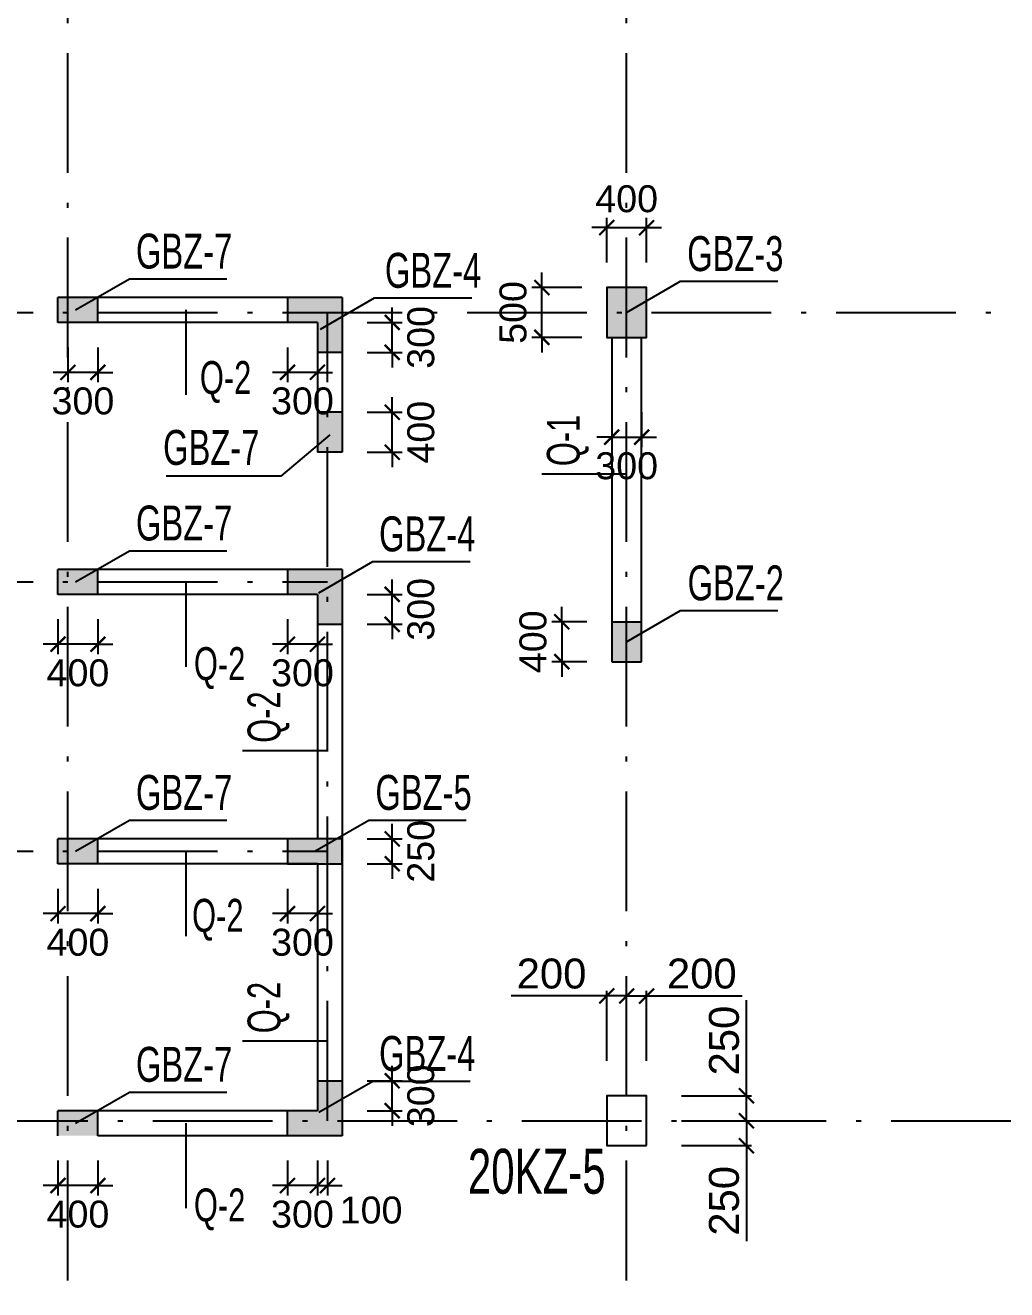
# Model space of a CAD drawing. Header units: millimetres. Extents: x -3831 to 465700, y 39900 to 106100.
# Drawn here: x 438072 to 447909, y 80756 to 93428 of the extents above; entities that cross this region are included whole.
import ezdxf

# ---------------------------------------------------------------- set-up
doc = ezdxf.new("R2010")
doc.units = ezdxf.units.MM
doc.linetypes.add('线型2', pattern=[1850, 1200, -300, 50, -300])
for name, color, linetype in [('BZ-name', 160, 'Continuous'), ('column_dim', 90, 'Continuous'), ('DOTE', 10, '线型2'), ('WALL-Beam', 80, 'Continuous'), ('wall_dim', 60, 'Continuous'), ('WALL_INFO', 130, 'Continuous')]:
    doc.layers.add(name, color=color, linetype=linetype)
for name, color, linetype, lineweight in [('S_Cl', 2, 'Continuous', 25), ('S_ColumFocus', 2, 'Continuous', 9), ('S_ConcWall', 3, 'Continuous', 25)]:
    doc.layers.add(name, color=color, linetype=linetype, lineweight=lineweight)
doc.styles.get("Standard").update_dxf_attribs({"font": 'arial.ttf'})
doc.styles.add('xxxx', font='RIF.ttf')
doc.dimstyles.new('ISO-25', dxfattribs={"dimtxt": 2.5, "dimasz": 2.5, "dimexe": 1.25, "dimexo": 0.625, "dimtad": 1, "dimtxsty": 'Standard', "dimcen": 2.5, "dimadec": 0, "dimazin": 0, "dimtfac": 1, "dimtmove": 0, "dimatfit": 3, "dimfxl": 1, "dimarcsym": 0})

# ---------------------------------------------------------------- blocks, each defined once
blk = doc.blocks.new('_ArchTick')
at = {"color": 0, "linetype": 'ByBlock', "const_width": 0.15}
blk.add_lwpolyline([(-0.5, -0.5), (0.5, 0.5)], dxfattribs=at)
blk = doc.blocks.new('*D358')
at = {"layer": 'Defpoints', "color": 0, "transparency": 16777216}
for p in [(440700, 82300), (441000, 82300), (440700, 81800)]:
    blk.add_point(p, dxfattribs=at)
at = {"layer": 'wall_dim', "color": 0, "lineweight": -2, "transparency": 16777216}
for p, q in [((440700, 82050), (440700, 81701)), ((441000, 82050), (441000, 81701)), ((440700, 81800), (440550, 81800)), ((441000, 81800), (440700, 81800)), ((441000, 81800), (441150, 81800))]:
    blk.add_line(p, q, dxfattribs=at)
at = {"layer": 'wall_dim', "color": 0, "lineweight": -2, "transparency": 16777216, "xscale": 150, "yscale": 150, "zscale": 150}
blk.add_blockref('_ArchTick', (440700, 81800), dxfattribs=at)
at = {"layer": 'wall_dim', "color": 0, "lineweight": -2, "transparency": 16777216, "xscale": 150, "yscale": 150, "zscale": 150, "rotation": 180}
blk.add_blockref('_ArchTick', (441000, 81800), dxfattribs=at)
at = {"layer": 'wall_dim', "color": 7, "transparency": 16777216, "insert": (440850, 81512.053206), "char_height": 270, "attachment_point": 5}
blk.add_mtext('300', dxfattribs=at)
blk = doc.blocks.new('*D359')
at = {"layer": 'Defpoints', "color": 0, "transparency": 16777216}
for p in [(441250, 82850), (441750, 82850), (441250, 82550)]:
    blk.add_point(p, dxfattribs=at)
at = {"layer": 'wall_dim', "color": 0, "lineweight": -2, "transparency": 16777216}
for p, q in [((441750, 82850), (441750, 83000)), ((441500, 82850), (441849, 82850)), ((441750, 82550), (441750, 82850)), ((441500, 82550), (441849, 82550)), ((441750, 82550), (441750, 82400))]:
    blk.add_line(p, q, dxfattribs=at)
at = {"layer": 'wall_dim', "color": 0, "lineweight": -2, "transparency": 16777216, "xscale": 150, "yscale": 150, "zscale": 150}
for p, rotation in [((441750, 82850), 270), ((441750, 82550), 90)]:
    blk.add_blockref('_ArchTick', p, dxfattribs=dict(at, rotation=rotation))
at = {"layer": 'wall_dim', "color": 7, "transparency": 16777216, "insert": (442037.946794, 82700), "char_height": 270, "attachment_point": 5, "rotation": 90}
blk.add_mtext('300', dxfattribs=at)
blk = doc.blocks.new('*D360')
at = {"layer": 'Defpoints', "color": 0, "transparency": 16777216}
for p in [(441250, 85275), (441750, 85275), (441250, 85025)]:
    blk.add_point(p, dxfattribs=at)
at = {"layer": 'wall_dim', "color": 0, "lineweight": -2, "transparency": 16777216}
for p, q in [((441750, 85275), (441750, 85425)), ((441500, 85275), (441849, 85275)), ((441750, 85025), (441750, 85275)), ((441500, 85025), (441849, 85025)), ((441750, 85025), (441750, 84875))]:
    blk.add_line(p, q, dxfattribs=at)
at = {"layer": 'wall_dim', "color": 0, "lineweight": -2, "transparency": 16777216, "xscale": 150, "yscale": 150, "zscale": 150}
for p, rotation in [((441750, 85275), 270), ((441750, 85025), 90)]:
    blk.add_blockref('_ArchTick', p, dxfattribs=dict(at, rotation=rotation))
at = {"layer": 'wall_dim', "color": 7, "transparency": 16777216, "insert": (442038, 85150), "char_height": 270, "attachment_point": 5, "rotation": 90}
blk.add_mtext('250', dxfattribs=at)
blk = doc.blocks.new('*D361')
at = {"layer": 'Defpoints', "color": 0, "transparency": 16777216}
for p in [(440700, 85025), (441000, 85025), (440700, 84525)]:
    blk.add_point(p, dxfattribs=at)
at = {"layer": 'wall_dim', "color": 0, "lineweight": -2, "transparency": 16777216}
for p, q in [((440700, 84775), (440700, 84426)), ((441000, 84775), (441000, 84426)), ((440700, 84525), (440550, 84525)), ((441000, 84525), (440700, 84525)), ((441000, 84525), (441150, 84525))]:
    blk.add_line(p, q, dxfattribs=at)
at = {"layer": 'wall_dim', "color": 0, "lineweight": -2, "transparency": 16777216, "xscale": 150, "yscale": 150, "zscale": 150}
blk.add_blockref('_ArchTick', (440700, 84525), dxfattribs=at)
at = {"layer": 'wall_dim', "color": 0, "lineweight": -2, "transparency": 16777216, "xscale": 150, "yscale": 150, "zscale": 150, "rotation": 180}
blk.add_blockref('_ArchTick', (441000, 84525), dxfattribs=at)
at = {"layer": 'wall_dim', "color": 7, "transparency": 16777216, "insert": (440850, 84237.053206), "char_height": 270, "attachment_point": 5}
blk.add_mtext('300', dxfattribs=at)
blk = doc.blocks.new('*D362')
at = {"layer": 'Defpoints', "color": 0, "transparency": 16777216}
for p in [(438400, 85025), (438800, 85025), (438400, 84525)]:
    blk.add_point(p, dxfattribs=at)
at = {"layer": 'wall_dim', "color": 0, "lineweight": -2, "transparency": 16777216}
for p, q in [((438400, 84775), (438400, 84426)), ((438800, 84775), (438800, 84426)), ((438400, 84525), (438250, 84525)), ((438800, 84525), (438400, 84525)), ((438800, 84525), (438950, 84525))]:
    blk.add_line(p, q, dxfattribs=at)
at = {"layer": 'wall_dim', "color": 0, "lineweight": -2, "transparency": 16777216, "xscale": 150, "yscale": 150, "zscale": 150}
blk.add_blockref('_ArchTick', (438400, 84525), dxfattribs=at)
at = {"layer": 'wall_dim', "color": 0, "lineweight": -2, "transparency": 16777216, "xscale": 150, "yscale": 150, "zscale": 150, "rotation": 180}
blk.add_blockref('_ArchTick', (438800, 84525), dxfattribs=at)
at = {"layer": 'wall_dim', "color": 7, "transparency": 16777216, "insert": (438600, 84237), "char_height": 270, "attachment_point": 5}
blk.add_mtext('400', dxfattribs=at)
blk = doc.blocks.new('*D328')
at = {"layer": 'Defpoints', "color": 0, "transparency": 16777216}
for p in [(438400, 82300), (438800, 82300), (438400, 81800)]:
    blk.add_point(p, dxfattribs=at)
at = {"layer": 'wall_dim', "color": 0, "lineweight": -2, "transparency": 16777216}
for p, q in [((438400, 82050), (438400, 81701)), ((438800, 82050), (438800, 81701)), ((438400, 81800), (438250, 81800)), ((438800, 81800), (438400, 81800)), ((438800, 81800), (438950, 81800))]:
    blk.add_line(p, q, dxfattribs=at)
at = {"layer": 'wall_dim', "color": 0, "lineweight": -2, "transparency": 16777216, "xscale": 150, "yscale": 150, "zscale": 150}
blk.add_blockref('_ArchTick', (438400, 81800), dxfattribs=at)
at = {"layer": 'wall_dim', "color": 0, "lineweight": -2, "transparency": 16777216, "xscale": 150, "yscale": 150, "zscale": 150, "rotation": 180}
blk.add_blockref('_ArchTick', (438800, 81800), dxfattribs=at)
at = {"layer": 'wall_dim', "color": 7, "transparency": 16777216, "insert": (438600, 81512), "char_height": 270, "attachment_point": 5}
blk.add_mtext('400', dxfattribs=at)
blk = doc.blocks.new('*D329')
at = {"layer": 'Defpoints', "color": 0, "transparency": 16777216}
for p in [(438400, 87725), (438800, 87725), (438400, 87225)]:
    blk.add_point(p, dxfattribs=at)
at = {"layer": 'wall_dim', "color": 0, "lineweight": -2, "transparency": 16777216}
for p, q in [((438400, 87475), (438400, 87126)), ((438800, 87475), (438800, 87126)), ((438400, 87225), (438250, 87225)), ((438800, 87225), (438400, 87225)), ((438800, 87225), (438950, 87225))]:
    blk.add_line(p, q, dxfattribs=at)
at = {"layer": 'wall_dim', "color": 0, "lineweight": -2, "transparency": 16777216, "xscale": 150, "yscale": 150, "zscale": 150}
blk.add_blockref('_ArchTick', (438400, 87225), dxfattribs=at)
at = {"layer": 'wall_dim', "color": 0, "lineweight": -2, "transparency": 16777216, "xscale": 150, "yscale": 150, "zscale": 150, "rotation": 180}
blk.add_blockref('_ArchTick', (438800, 87225), dxfattribs=at)
at = {"layer": 'wall_dim', "color": 7, "transparency": 16777216, "insert": (438600, 86937), "char_height": 270, "attachment_point": 5}
blk.add_mtext('400', dxfattribs=at)
blk = doc.blocks.new('*D330')
at = {"layer": 'Defpoints', "color": 0, "transparency": 16777216}
for p in [(441250, 87725), (441750, 87725), (441250, 87425)]:
    blk.add_point(p, dxfattribs=at)
at = {"layer": 'wall_dim', "color": 0, "lineweight": -2, "transparency": 16777216}
for p, q in [((441750, 87725), (441750, 87875)), ((441500, 87725), (441849, 87725)), ((441750, 87425), (441750, 87725)), ((441500, 87425), (441849, 87425)), ((441750, 87425), (441750, 87275))]:
    blk.add_line(p, q, dxfattribs=at)
at = {"layer": 'wall_dim', "color": 0, "lineweight": -2, "transparency": 16777216, "xscale": 150, "yscale": 150, "zscale": 150}
for p, rotation in [((441750, 87725), 270), ((441750, 87425), 90)]:
    blk.add_blockref('_ArchTick', p, dxfattribs=dict(at, rotation=rotation))
at = {"layer": 'wall_dim', "color": 7, "transparency": 16777216, "insert": (442037.946794, 87575), "char_height": 270, "attachment_point": 5, "rotation": 90}
blk.add_mtext('300', dxfattribs=at)
blk = doc.blocks.new('*D331')
at = {"layer": 'Defpoints', "color": 0, "transparency": 16777216}
for p in [(440700, 87725), (441000, 87725), (440700, 87225)]:
    blk.add_point(p, dxfattribs=at)
at = {"layer": 'wall_dim', "color": 0, "lineweight": -2, "transparency": 16777216}
for p, q in [((440700, 87475), (440700, 87126)), ((441000, 87475), (441000, 87126)), ((440700, 87225), (440550, 87225)), ((441000, 87225), (440700, 87225)), ((441000, 87225), (441150, 87225))]:
    blk.add_line(p, q, dxfattribs=at)
at = {"layer": 'wall_dim', "color": 0, "lineweight": -2, "transparency": 16777216, "xscale": 150, "yscale": 150, "zscale": 150}
blk.add_blockref('_ArchTick', (440700, 87225), dxfattribs=at)
at = {"layer": 'wall_dim', "color": 0, "lineweight": -2, "transparency": 16777216, "xscale": 150, "yscale": 150, "zscale": 150, "rotation": 180}
blk.add_blockref('_ArchTick', (441000, 87225), dxfattribs=at)
at = {"layer": 'wall_dim', "color": 7, "transparency": 16777216, "insert": (440850, 86937.053206), "char_height": 270, "attachment_point": 5}
blk.add_mtext('300', dxfattribs=at)
blk = doc.blocks.new('*D344')
at = {"layer": 'Defpoints', "color": 0, "transparency": 16777216}
for p in [(441000, 82300), (441100, 82300), (441100, 81800)]:
    blk.add_point(p, dxfattribs=at)
at = {"layer": 'wall_dim', "color": 0, "lineweight": -2, "transparency": 16777216}
for p, q in [((441000, 82050), (441000, 81701)), ((441100, 82050), (441100, 81701)), ((441000, 81800), (440850, 81800)), ((441000, 81800), (441100, 81800)), ((441100, 81800), (441250, 81800))]:
    blk.add_line(p, q, dxfattribs=at)
at = {"layer": 'wall_dim', "color": 0, "lineweight": -2, "transparency": 16777216, "xscale": 150, "yscale": 150, "zscale": 150}
blk.add_blockref('_ArchTick', (441000, 81800), dxfattribs=at)
at = {"layer": 'wall_dim', "color": 0, "lineweight": -2, "transparency": 16777216, "xscale": 150, "yscale": 150, "zscale": 150, "rotation": 180}
blk.add_blockref('_ArchTick', (441100, 81800), dxfattribs=at)
at = {"layer": 'wall_dim', "color": 7, "transparency": 16777216, "insert": (441538, 81553), "char_height": 270, "attachment_point": 5}
blk.add_mtext('100', dxfattribs=at)
blk = doc.blocks.new('*D434')
at = {"layer": 'Defpoints', "color": 0, "transparency": 16777216}
for p in [(444300, 91400), (443900, 90800), (444300, 90800)]:
    blk.add_point(p, dxfattribs=at)
at = {"layer": 'wall_dim', "color": 0, "lineweight": -2, "transparency": 16777216}
for p, q in [((443900, 91050), (443900, 91499)), ((444300, 91050), (444300, 91499)), ((443900, 91400), (443750, 91400)), ((443900, 91400), (444300, 91400)), ((444300, 91400), (444450, 91400))]:
    blk.add_line(p, q, dxfattribs=at)
at = {"layer": 'wall_dim', "color": 0, "lineweight": -2, "transparency": 16777216, "xscale": 150, "yscale": 150, "zscale": 150}
blk.add_blockref('_ArchTick', (443900, 91400), dxfattribs=at)
at = {"layer": 'wall_dim', "color": 0, "lineweight": -2, "transparency": 16777216, "xscale": 150, "yscale": 150, "zscale": 150, "rotation": 180}
blk.add_blockref('_ArchTick', (444300, 91400), dxfattribs=at)
at = {"layer": 'wall_dim', "color": 7, "transparency": 16777216, "insert": (444100, 91688), "char_height": 270, "attachment_point": 5}
blk.add_mtext('400', dxfattribs=at)
blk = doc.blocks.new('*D435')
at = {"layer": 'Defpoints', "color": 0, "transparency": 16777216}
for p in [(443250, 90800), (443900, 90800), (443900, 90300)]:
    blk.add_point(p, dxfattribs=at)
at = {"layer": 'wall_dim', "color": 0, "lineweight": -2, "transparency": 16777216}
for p, q in [((443250, 90800), (443250, 90950)), ((443650, 90800), (443151, 90800)), ((443250, 90300), (443250, 90800)), ((443650, 90300), (443151, 90300)), ((443250, 90300), (443250, 90150))]:
    blk.add_line(p, q, dxfattribs=at)
at = {"layer": 'wall_dim', "color": 0, "lineweight": -2, "transparency": 16777216, "xscale": 150, "yscale": 150, "zscale": 150}
for p, rotation in [((443250, 90800), 270), ((443250, 90300), 90)]:
    blk.add_blockref('_ArchTick', p, dxfattribs=dict(at, rotation=rotation))
at = {"layer": 'wall_dim', "color": 7, "transparency": 16777216, "insert": (442962, 90550), "char_height": 270, "attachment_point": 5, "rotation": 90}
blk.add_mtext('500', dxfattribs=at)
blk = doc.blocks.new('*D436')
at = {"layer": 'Defpoints', "color": 0, "transparency": 16777216}
for p in [(443950, 89800), (444250, 89800), (444250, 89300)]:
    blk.add_point(p, dxfattribs=at)
at = {"layer": 'wall_dim', "color": 0, "lineweight": -2, "transparency": 16777216}
for p, q in [((443950, 89550), (443950, 89201)), ((444250, 89550), (444250, 89201)), ((443950, 89300), (443800, 89300)), ((443950, 89300), (444250, 89300)), ((444250, 89300), (444400, 89300))]:
    blk.add_line(p, q, dxfattribs=at)
at = {"layer": 'wall_dim', "color": 0, "lineweight": -2, "transparency": 16777216, "xscale": 150, "yscale": 150, "zscale": 150}
blk.add_blockref('_ArchTick', (443950, 89300), dxfattribs=at)
at = {"layer": 'wall_dim', "color": 0, "lineweight": -2, "transparency": 16777216, "xscale": 150, "yscale": 150, "zscale": 150, "rotation": 180}
blk.add_blockref('_ArchTick', (444250, 89300), dxfattribs=at)
at = {"layer": 'wall_dim', "color": 7, "transparency": 16777216, "insert": (444100, 89012.053206), "char_height": 270, "attachment_point": 5}
blk.add_mtext('300', dxfattribs=at)
blk = doc.blocks.new('*D437')
at = {"layer": 'Defpoints', "color": 0, "transparency": 16777216}
for p in [(443950, 87450), (443450, 87050), (443950, 87050)]:
    blk.add_point(p, dxfattribs=at)
at = {"layer": 'wall_dim', "color": 0, "lineweight": -2, "transparency": 16777216}
for p, q in [((443450, 87450), (443450, 87600)), ((443700, 87450), (443351, 87450)), ((443450, 87450), (443450, 87050)), ((443700, 87050), (443351, 87050)), ((443450, 87050), (443450, 86900))]:
    blk.add_line(p, q, dxfattribs=at)
at = {"layer": 'wall_dim', "color": 0, "lineweight": -2, "transparency": 16777216, "xscale": 150, "yscale": 150, "zscale": 150}
for p, rotation in [((443450, 87450), 270), ((443450, 87050), 90)]:
    blk.add_blockref('_ArchTick', p, dxfattribs=dict(at, rotation=rotation))
at = {"layer": 'wall_dim', "color": 7, "transparency": 16777216, "insert": (443162, 87250), "char_height": 270, "attachment_point": 5, "rotation": 90}
blk.add_mtext('400', dxfattribs=at)
blk = doc.blocks.new('*D966')
at = {"layer": 'Defpoints', "color": 0, "transparency": 16777216}
for p in [(438500, 90450), (438800, 90450), (438500, 89950)]:
    blk.add_point(p, dxfattribs=at)
at = {"layer": 'wall_dim', "color": 0, "lineweight": -2, "transparency": 16777216}
for p, q in [((438500, 90200), (438500, 89851)), ((438800, 90200), (438800, 89851)), ((438500, 89950), (438350, 89950)), ((438800, 89950), (438500, 89950)), ((438800, 89950), (438950, 89950))]:
    blk.add_line(p, q, dxfattribs=at)
at = {"layer": 'wall_dim', "color": 0, "lineweight": -2, "transparency": 16777216, "xscale": 150, "yscale": 150, "zscale": 150}
blk.add_blockref('_ArchTick', (438500, 89950), dxfattribs=at)
at = {"layer": 'wall_dim', "color": 0, "lineweight": -2, "transparency": 16777216, "xscale": 150, "yscale": 150, "zscale": 150, "rotation": 180}
blk.add_blockref('_ArchTick', (438800, 89950), dxfattribs=at)
at = {"layer": 'wall_dim', "color": 7, "transparency": 16777216, "insert": (438650, 89662.053206), "char_height": 270, "attachment_point": 5}
blk.add_mtext('300', dxfattribs=at)
blk = doc.blocks.new('*D967')
at = {"layer": 'Defpoints', "color": 0, "transparency": 16777216}
for p in [(441250, 90450), (441750, 90450), (441250, 90150)]:
    blk.add_point(p, dxfattribs=at)
at = {"layer": 'wall_dim', "color": 0, "lineweight": -2, "transparency": 16777216}
for p, q in [((441750, 90450), (441750, 90600)), ((441500, 90450), (441849, 90450)), ((441750, 90150), (441750, 90450)), ((441500, 90150), (441849, 90150)), ((441750, 90150), (441750, 90000))]:
    blk.add_line(p, q, dxfattribs=at)
at = {"layer": 'wall_dim', "color": 0, "lineweight": -2, "transparency": 16777216, "xscale": 150, "yscale": 150, "zscale": 150}
for p, rotation in [((441750, 90450), 270), ((441750, 90150), 90)]:
    blk.add_blockref('_ArchTick', p, dxfattribs=dict(at, rotation=rotation))
at = {"layer": 'wall_dim', "color": 7, "transparency": 16777216, "insert": (442037.946794, 90300), "char_height": 270, "attachment_point": 5, "rotation": 90}
blk.add_mtext('300', dxfattribs=at)
blk = doc.blocks.new('*D968')
at = {"layer": 'Defpoints', "color": 0, "transparency": 16777216}
for p in [(440700, 90450), (441000, 90450), (440700, 89950)]:
    blk.add_point(p, dxfattribs=at)
at = {"layer": 'wall_dim', "color": 0, "lineweight": -2, "transparency": 16777216}
for p, q in [((440700, 90200), (440700, 89851)), ((441000, 90200), (441000, 89851)), ((440700, 89950), (440550, 89950)), ((441000, 89950), (440700, 89950)), ((441000, 89950), (441150, 89950))]:
    blk.add_line(p, q, dxfattribs=at)
at = {"layer": 'wall_dim', "color": 0, "lineweight": -2, "transparency": 16777216, "xscale": 150, "yscale": 150, "zscale": 150}
blk.add_blockref('_ArchTick', (440700, 89950), dxfattribs=at)
at = {"layer": 'wall_dim', "color": 0, "lineweight": -2, "transparency": 16777216, "xscale": 150, "yscale": 150, "zscale": 150, "rotation": 180}
blk.add_blockref('_ArchTick', (441000, 89950), dxfattribs=at)
at = {"layer": 'wall_dim', "color": 7, "transparency": 16777216, "insert": (440850, 89662.053206), "char_height": 270, "attachment_point": 5}
blk.add_mtext('300', dxfattribs=at)
blk = doc.blocks.new('*D969')
at = {"layer": 'Defpoints', "color": 0, "transparency": 16777216}
for p in [(441250, 89550), (441750, 89550), (441250, 89150)]:
    blk.add_point(p, dxfattribs=at)
at = {"layer": 'wall_dim', "color": 0, "lineweight": -2, "transparency": 16777216}
for p, q in [((441750, 89550), (441750, 89700)), ((441500, 89550), (441849, 89550)), ((441750, 89150), (441750, 89550)), ((441500, 89150), (441849, 89150)), ((441750, 89150), (441750, 89000))]:
    blk.add_line(p, q, dxfattribs=at)
at = {"layer": 'wall_dim', "color": 0, "lineweight": -2, "transparency": 16777216, "xscale": 150, "yscale": 150, "zscale": 150}
for p, rotation in [((441750, 89550), 270), ((441750, 89150), 90)]:
    blk.add_blockref('_ArchTick', p, dxfattribs=dict(at, rotation=rotation))
at = {"layer": 'wall_dim', "color": 7, "transparency": 16777216, "insert": (442038, 89350), "char_height": 270, "attachment_point": 5, "rotation": 90}
blk.add_mtext('400', dxfattribs=at)
blk = doc.blocks.new('*D2200')
at = {"layer": 'column_dim', "color": 0, "lineweight": -2, "transparency": 16777216}
for p, q in [((444650, 82450), (445350, 82450)), ((445300, 82450), (445300, 82200)), ((444650, 82200), (445350, 82200)), ((445300, 82200), (445300, 81243))]:
    blk.add_line(p, q, dxfattribs=at)
at = {"layer": 'Defpoints', "color": 0, "transparency": 16777216}
for p in [(444300, 82450), (445300, 82450), (444300, 82200)]:
    blk.add_point(p, dxfattribs=at)
at = {"layer": 'column_dim', "color": 0, "lineweight": -2, "transparency": 16777216, "xscale": 150, "yscale": 150, "zscale": 150}
for p, rotation in [((445300, 82450), 90), ((445300, 82200), 270)]:
    blk.add_blockref('_ArchTick', p, dxfattribs=dict(at, rotation=rotation))
at = {"layer": 'column_dim', "color": 7, "transparency": 16777216, "insert": (445077, 81647), "char_height": 300, "attachment_point": 5, "rotation": 90}
blk.add_mtext('250', dxfattribs=at)
blk = doc.blocks.new('*D2201')
at = {"layer": 'column_dim', "color": 0, "lineweight": -2, "transparency": 16777216}
for p, q in [((445300, 82700), (445300, 83657)), ((444650, 82700), (445350, 82700)), ((445300, 82450), (445300, 82700)), ((444650, 82450), (445350, 82450))]:
    blk.add_line(p, q, dxfattribs=at)
at = {"layer": 'Defpoints', "color": 0, "transparency": 16777216}
for p in [(444300, 82700), (444300, 82450), (445300, 82450)]:
    blk.add_point(p, dxfattribs=at)
at = {"layer": 'column_dim', "color": 0, "lineweight": -2, "transparency": 16777216, "xscale": 150, "yscale": 150, "zscale": 150}
for p, rotation in [((445300, 82700), 90), ((445300, 82450), 270)]:
    blk.add_blockref('_ArchTick', p, dxfattribs=dict(at, rotation=rotation))
at = {"layer": 'column_dim', "color": 7, "transparency": 16777216, "insert": (445077, 83253), "char_height": 300, "attachment_point": 5, "rotation": 90}
blk.add_mtext('250', dxfattribs=at)
blk = doc.blocks.new('*D2202')
at = {"layer": 'column_dim', "color": 0, "lineweight": -2, "transparency": 16777216}
for p, q in [((444100, 83050), (444100, 83750)), ((444100, 83700), (444300, 83700)), ((444300, 83050), (444300, 83750)), ((444300, 83700), (445257, 83700))]:
    blk.add_line(p, q, dxfattribs=at)
at = {"layer": 'Defpoints', "color": 0, "transparency": 16777216}
for p in [(444100, 83700), (444100, 82700), (444300, 82700)]:
    blk.add_point(p, dxfattribs=at)
at = {"layer": 'column_dim', "color": 0, "lineweight": -2, "transparency": 16777216, "xscale": 150, "yscale": 150, "zscale": 150, "rotation": 180}
blk.add_blockref('_ArchTick', (444100, 83700), dxfattribs=at)
at = {"layer": 'column_dim', "color": 0, "lineweight": -2, "transparency": 16777216, "xscale": 150, "yscale": 150, "zscale": 150}
blk.add_blockref('_ArchTick', (444300, 83700), dxfattribs=at)
at = {"layer": 'column_dim', "color": 7, "transparency": 16777216, "insert": (444853, 83923), "char_height": 300, "attachment_point": 5}
blk.add_mtext('200', dxfattribs=at)
blk = doc.blocks.new('*D2203')
at = {"layer": 'column_dim', "color": 0, "lineweight": -2, "transparency": 16777216}
for p, q in [((443900, 83700), (442943, 83700)), ((443900, 83050), (443900, 83750)), ((444100, 83700), (443900, 83700)), ((444100, 83050), (444100, 83750))]:
    blk.add_line(p, q, dxfattribs=at)
at = {"layer": 'Defpoints', "color": 0, "transparency": 16777216}
for p in [(444100, 83700), (443900, 82700), (444100, 82700)]:
    blk.add_point(p, dxfattribs=at)
at = {"layer": 'column_dim', "color": 0, "lineweight": -2, "transparency": 16777216, "xscale": 150, "yscale": 150, "zscale": 150, "rotation": 180}
blk.add_blockref('_ArchTick', (443900, 83700), dxfattribs=at)
at = {"layer": 'column_dim', "color": 0, "lineweight": -2, "transparency": 16777216, "xscale": 150, "yscale": 150, "zscale": 150}
blk.add_blockref('_ArchTick', (444100, 83700), dxfattribs=at)
at = {"layer": 'column_dim', "color": 7, "transparency": 16777216, "insert": (443347, 83923), "char_height": 300, "attachment_point": 5}
blk.add_mtext('200', dxfattribs=at)

msp = doc.modelspace()

# ---------------------------------------------------------------- hatches: boundary and pattern name
at = {"layer": 'WALL-Beam', "true_color": 0x636466}
h = msp.add_hatch(color=251, dxfattribs=at)
h.dxf.hatch_style = 1
h.paths.add_polyline_path([(443950, 90300), (444300, 90300), (444300, 90800), (443900, 90800), (443900, 90300)])
h = msp.add_hatch(color=251, dxfattribs=at)
h.dxf.hatch_style = 1
h.paths.add_polyline_path([(438800, 90700), (438400, 90700), (438400, 90450), (438800, 90450)])
h = msp.add_hatch(color=251, dxfattribs=at)
h.dxf.hatch_style = 1
h.paths.add_polyline_path([(441250, 90700), (440700, 90700), (440700, 90450), (441000, 90450), (441000, 90150), (441250, 90150)])
h = msp.add_hatch(color=251, dxfattribs=at)
h.dxf.hatch_style = 1
h.paths.add_polyline_path([(441250, 89550), (441000, 89550), (441000, 89150), (441250, 89150)])
h = msp.add_hatch(color=251, dxfattribs=at)
h.dxf.hatch_style = 1
h.paths.add_polyline_path([(438400, 87975), (438400, 87725), (438800, 87725), (438800, 87975)])
h = msp.add_hatch(color=251, dxfattribs=at)
h.dxf.hatch_style = 1
h.paths.add_polyline_path([(441000, 87725), (441000, 87425), (441250, 87425), (441250, 87975), (440700, 87975), (440700, 87725)])
h = msp.add_hatch(color=251, dxfattribs=at)
h.dxf.hatch_style = 1
h.paths.add_polyline_path([(444250, 87450), (443950, 87450), (443950, 87050), (444250, 87050)])
h = msp.add_hatch(color=251, dxfattribs=at)
h.dxf.hatch_style = 1
h.paths.add_polyline_path([(438400, 85025), (438800, 85025), (438800, 85275), (438400, 85275)])
h = msp.add_hatch(color=251, dxfattribs=at)
h.dxf.hatch_style = 1
h.paths.add_polyline_path([(440700, 85275), (440700, 85025), (441250, 85025), (441250, 85275)])
h = msp.add_hatch(color=251, dxfattribs=at)
h.dxf.hatch_style = 1
h.paths.add_polyline_path([(440700, 82550), (440700, 82300), (441250, 82300), (441250, 82850), (441000, 82850), (441000, 82550)])
h = msp.add_hatch(color=251, dxfattribs=at)
h.dxf.hatch_style = 1
h.paths.add_polyline_path([(438400, 82550), (438400, 82300), (438800, 82300), (438800, 82550)])

# ---------------------------------------------------------------- linework, layer by layer
at = {"layer": 'BZ-name'}
for points in [[(438575, 90575), (439116.26562, 90887.5), (440091.26562, 90887.5)], [(444100, 90550), (444641.26562, 90862.5), (445616.26562, 90862.5)], [(441032.69141, 90382.68945), (441573.95703, 90695.18945), (442548.95703, 90695.18945)], [(441125, 89322.99005), (440633.83495, 88910.05316), (439483.83495, 88910.05316)], [(438575, 87850), (439116.26562, 88162.5), (440091.26562, 88162.5)], [(441015.91016, 87740.9082), (441557.17578, 88053.4082), (442532.17578, 88053.4082)], [(444100, 87250), (444641.26562, 87562.5), (445616.26562, 87562.5)], [(438575, 85150), (439116.26562, 85462.5), (440091.26562, 85462.5)], [(440975, 85150), (441516.26562, 85462.5), (442491.26562, 85462.5)], [(441015.91016, 82534.0918), (441557.17578, 82846.5918), (442532.17578, 82846.5918)], [(438575, 82425), (439116.26562, 82737.5), (440091.26562, 82737.5)]]:
    msp.add_lwpolyline(points, dxfattribs=at)
at = {"layer": 'DOTE'}
for p, q in [((438500, 71600), (438500, 101300)), ((444100, 71600), (444100, 101300)), ((431400, 90550), (460900, 90550)), ((441100, 82450), (441100, 90550)), ((441100, 82450), (441100, 90550)), ((431400, 87850), (441100, 87850)), ((431400, 85150), (441100, 85150)), ((411600, 82450), (460900, 82450))]:
    msp.add_line(p, q, dxfattribs=at)
at = {"layer": 'S_Cl'}
msp.add_lwpolyline([(444300, 82200), (444300, 82700), (443900, 82700), (443900, 82200)], close=True, dxfattribs=at)
at = {"layer": 'S_ConcWall'}
for p, q in [((441250, 90700), (438400, 90700)), ((438400, 90450), (438400, 90700)), ((438800, 90450), (438800, 90700)), ((440700, 90700), (440700, 90450)), ((441250, 90700), (441250, 89150)), ((441000, 90450), (438400, 90450)), ((441000, 90450), (441000, 89150)), ((443950, 90300), (443950, 87050)), ((444250, 87050), (444250, 90300)), ((441250, 90150), (441000, 90150)), ((441250, 89550), (441000, 89550)), ((441250, 89150), (441000, 89150)), ((441250, 87975), (438400, 87975)), ((438400, 87725), (438400, 87975)), ((438800, 87725), (438800, 87975)), ((440700, 87975), (440700, 87725)), ((441250, 87975), (441250, 85025)), ((441000, 87725), (438400, 87725)), ((441000, 87725), (441000, 85275)), ((443950, 87450), (444250, 87450)), ((441000, 87425), (441250, 87425)), ((443950, 87050), (444250, 87050)), ((441000, 85275), (438400, 85275)), ((438400, 85025), (438400, 85275)), ((438800, 85025), (438800, 85275)), ((440700, 85275), (440700, 85025)), ((441000, 85025), (438400, 85025)), ((441000, 85025), (441000, 82550)), ((441250, 85025), (441250, 82300)), ((441000, 82850), (441250, 82850)), ((441000, 82550), (438400, 82550)), ((438400, 82300), (438400, 82550)), ((438800, 82300), (438800, 82550)), ((440700, 82300), (440700, 82550)), ((441250, 82300), (438800, 82300))]:
    msp.add_line(p, q, dxfattribs=at)
for points in [[(443950, 90300), (444300, 90300), (444300, 90800), (443900, 90800), (443900, 90300), (443950, 90300)], [(440700, 85275), (440700, 85025), (441250, 85025), (441250, 85275), (440700, 85275)]]:
    msp.add_lwpolyline(points, dxfattribs=at)
at = {"layer": 'WALL_INFO'}
for p, q in [((439680, 90575), (439680, 89725)), ((444100, 88930), (443250, 88930)), ((439680, 87850), (439680, 87000)), ((441100, 86157.63816), (440250, 86157.63816)), ((439680, 85150), (439680, 84300)), ((441100, 83246.36506), (440250, 83246.36506)), ((439680, 82425), (439680, 81575))]:
    msp.add_line(p, q, dxfattribs=at)

# ---------------------------------------------------------------- texts
at = {"layer": 'BZ-name', "char_height": 350, "attachment_point": 5, "style": 'xxxx'}
for s, insert, width in [('{\\W0.7;GBZ-7}', (439664.14062, 91162.5), 854.25), ('{\\W0.7;GBZ-3}', (445189.14062, 91137.5), 854.25), ('{\\W0.7;GBZ-4}', (442159.51953, 90970.18945), 778.875), ('{\\W0.7;GBZ-7}', (439936.08495, 89195.05316), 904.5), ('{\\W0.7;GBZ-7}', (439664.14062, 88437.5), 854.25), ('{\\W0.7;GBZ-4}', (442100.86328, 88328.4082), 862.625), ('{\\W0.7;GBZ-2}', (445193.32812, 87837.5), 845.875), ('{\\W0.7;GBZ-7}', (439664.14062, 85737.5), 854.25), ('{\\W0.7;GBZ-5}', (442064.14062, 85737.5), 854.25), ('{\\W0.7;GBZ-4}', (442100.86328, 83121.5918), 862.625), ('{\\W0.7;GBZ-7}', (439664.14062, 83012.5), 854.25)]:
    msp.add_mtext(s, dxfattribs=dict(at, insert=insert, width=width))
at = {"layer": 'S_ColumFocus', "insert": (443198.81453, 81940.03878), "char_height": 450, "width": 1139, "attachment_point": 5, "style": 'xxxx'}
msp.add_mtext('{\\W0.7;20KZ-5}', dxfattribs=at)
at = {"layer": 'WALL_INFO', "char_height": 330, "width": 282.972067, "attachment_point": 1, "style": 'xxxx'}
for insert in [(439822.15214, 90062.9431), (439762.51397, 87195.85196), (439744.14006, 84673.3055), (439762.51397, 81770.85196)]:
    msp.add_mtext('{\\W0.7;Q-2}', dxfattribs=dict(at, insert=insert))
at = {"layer": 'WALL_INFO', "char_height": 330, "width": 206.3338065, "attachment_point": 1, "rotation": 89.999998465, "style": 'xxxx'}
for s, insert in [('\\W0.7000;Q-1', (443300, 89010)), ('\\W0.7000;Q-2', (440300, 86237.63816)), ('\\W0.7000;Q-2', (440300, 83326.36506))]:
    msp.add_mtext(s, dxfattribs=dict(at, insert=insert))

# ---------------------------------------------------------------- dimensions: what is measured, and where the dimension line sits
at = {"layer": 'column_dim'}
for p1, p2, distance, picture, middle in [((443900, 82700), (444100, 82700), 1000, '*D2203', (443346.54161, 83923.1719)), ((444300, 82700), (444100, 82700), -1000, '*D2202', (444853.45839, 83923.1719)), ((444300, 82700), (444300, 82450), 1000, '*D2201', (445076.8281, 83253.45839)), ((444300, 82200), (444300, 82450), -1000, '*D2200', (445076.8281, 81646.54161))]:
    dim = msp.add_aligned_dim(p1=p1, p2=p2, distance=distance, dimstyle='ISO-25', override={"dimtxt": 300, "dimasz": 150, "dimexe": 50, "dimexo": 350, "dimgap": 70, "dimjust": 1, "dimblk1": 'ArchTick', "dimblk2": 'ArchTick', "dimsah": 1, "dimclrt": 7}, dxfattribs=at)
    dim.commit()
    dim.dimension.update_dxf_attribs({"geometry": picture, "text_midpoint": middle})
at = {"layer": 'wall_dim'}
for base, p1, p2, picture, middle in [((444300, 91400), (443900, 90800), (444300, 90800), '*D434', (444100, 91687.85471)), ((444250, 89300), (443950, 89800), (444250, 89800), '*D436', (444100, 89012.05321))]:
    dim = msp.add_linear_dim(base=base, p1=p1, p2=p2, dimstyle='ISO-25', override={"dimtxt": 270, "dimasz": 150, "dimexe": 99, "dimexo": 250, "dimgap": 150, "dimtad": 2, "dimblk1": 'ArchTick', "dimblk2": 'ArchTick', "dimsah": 1, "dimclrt": 7, "dimtix": 1, "dimtmove": 2, "dimatfit": 0}, dxfattribs=at)
    dim.commit()
    dim.dimension.update_dxf_attribs({"geometry": picture, "text_midpoint": middle})
for base, p1, p2, angle, picture, middle in [((443250, 90800), (443900, 90300), (443900, 90800), 90, '*D435', (442962.14529, 90550)), ((441750, 90450), (441250, 90150), (441250, 90450), 270, '*D967', (442037.94679, 90300)), ((438500, 89950), (438800, 90450), (438500, 90450), 180, '*D966', (438650, 89662.05321)), ((440700, 89950), (441000, 90450), (440700, 90450), 180, '*D968', (440850, 89662.05321)), ((441750, 89550), (441250, 89150), (441250, 89550), 270, '*D969', (442037.85471, 89350)), ((441750, 87725), (441250, 87425), (441250, 87725), 270, '*D330', (442037.94679, 87575)), ((438400, 87225), (438800, 87725), (438400, 87725), 180, '*D329', (438600, 86937.14529)), ((440700, 87225), (441000, 87725), (440700, 87725), 180, '*D331', (440850, 86937.05321)), ((443450, 87050), (443950, 87450), (443950, 87050), 90, '*D437', (443162.14529, 87250)), ((441750, 85275), (441250, 85025), (441250, 85275), 270, '*D360', (442037.85471, 85150)), ((438400, 84525), (438800, 85025), (438400, 85025), 180, '*D362', (438600, 84237.14529)), ((440700, 84525), (441000, 85025), (440700, 85025), 180, '*D361', (440850, 84237.05321)), ((441750, 82850), (441250, 82550), (441250, 82850), 270, '*D359', (442037.94679, 82700)), ((438400, 81800), (438800, 82300), (438400, 82300), 180, '*D328', (438600, 81512.14529)), ((440700, 81800), (441000, 82300), (440700, 82300), 180, '*D358', (440850, 81512.05321))]:
    dim = msp.add_linear_dim(base=base, p1=p1, p2=p2, angle=angle, dimstyle='ISO-25', override={"dimtxt": 270, "dimasz": 150, "dimexe": 99, "dimexo": 250, "dimgap": 150, "dimtad": 2, "dimblk1": 'ArchTick', "dimblk2": 'ArchTick', "dimsah": 1, "dimclrt": 7, "dimtix": 1, "dimtmove": 2, "dimatfit": 0}, dxfattribs=at)
    dim.commit()
    dim.dimension.update_dxf_attribs({"geometry": picture, "text_midpoint": middle})
dim = msp.add_linear_dim(base=(441100, 81800), p1=(441000, 82300), p2=(441100, 82300), angle=180, dimstyle='ISO-25', override={"dimtxt": 270, "dimasz": 150, "dimexe": 99, "dimexo": 250, "dimgap": 150, "dimtad": 2, "dimblk1": 'ArchTick', "dimblk2": 'ArchTick', "dimsah": 1, "dimclrt": 7, "dimtix": 1, "dimtmove": 2, "dimatfit": 0}, dxfattribs=at)
dim.commit()
dim.dimension.update_dxf_attribs({"geometry": '*D344', "text_midpoint": (441538.29275, 81553.13692), "dimtype": 160})

doc.saveas('drawing.dxf')
